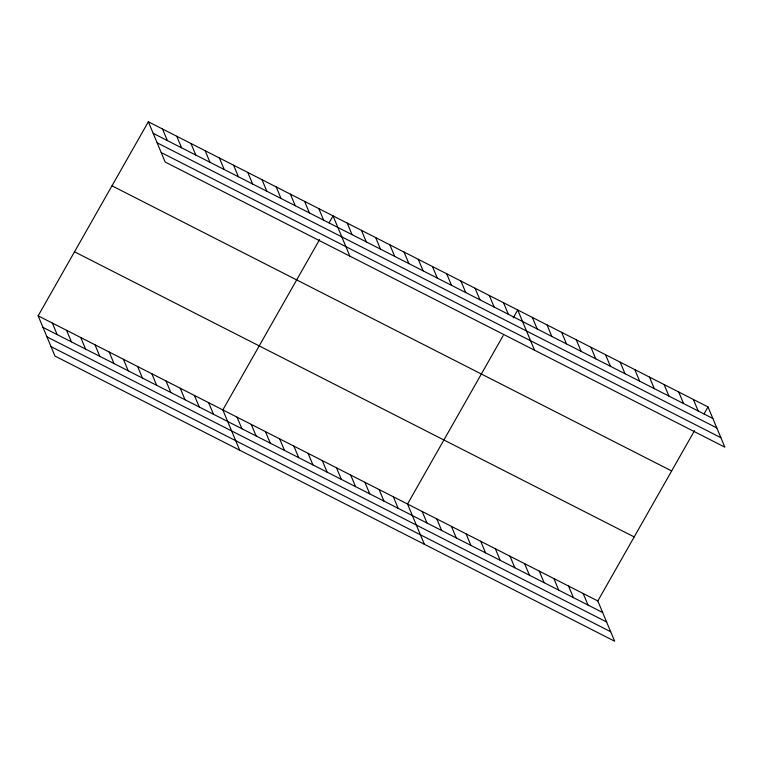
<?xml version="1.0" encoding="UTF-8"?>
<svg xmlns="http://www.w3.org/2000/svg" width="763" height="763" viewBox="0 0 763 763"><rect width="100%" height="100%" fill="white"/><g stroke="black" fill="none" stroke-linecap="round" stroke-linejoin="round"><path stroke-width="1.14" d="M38.15 315.834L597.82 600.958L614.654 641.216L54.984 356.083L38.15 315.834L148.346 121.784L708.016 406.917L724.85 447.166L165.18 162.042L148.346 121.784M319.611 239.525L222.844 409.922L239.677 450.18M329.12 222.777L333.03 215.881L349.874 256.13M503.179 335.586L407.537 504.019L424.371 544.267M513.251 317.856L517.724 309.969L534.558 350.227M597.82 600.958L694.588 430.561M704.096 413.813L708.016 406.917M153.172 133.334L712.842 418.458M157.13 142.805L716.8 427.929M161.212 152.562L720.892 437.695M111.98 185.819L671.65 470.952M74.516 251.8L634.187 536.923M42.976 327.375L602.646 612.508M46.944 336.855L606.614 621.979M51.026 346.612L610.696 631.735M693.376 399.459L698.202 410.999M678.736 392.001L683.562 403.541M664.096 384.542L668.932 396.092M649.466 377.084L654.292 388.634M634.826 369.626L639.652 381.176M620.185 362.177L625.021 373.717M605.545 354.719L610.381 366.259M590.915 347.26L595.741 358.801M576.275 339.802L581.101 351.342M561.635 332.344L566.47 343.884M547.004 324.885L551.83 336.426M532.364 317.427L537.19 328.977M503.513 302.73L508.349 314.28M489.312 295.5L494.138 307.041M475.101 288.261L479.937 299.802M460.9 281.022L465.726 292.563M583.18 593.509L588.015 605.049M446.689 273.783L451.515 285.324M568.549 586.051L573.375 597.591M432.478 266.545L437.313 278.085M553.909 578.592L558.735 590.133M418.277 259.306L423.103 270.855M539.269 571.134L544.095 582.674M404.066 252.067L408.901 263.616M524.629 563.676L529.465 575.216M389.864 244.828L394.69 256.378M509.999 556.217L514.825 567.767M375.654 237.589L380.479 249.139M495.359 548.759L500.185 560.309M361.443 230.359L366.278 241.9M480.719 541.301L485.554 552.851M347.241 223.12L352.067 234.661M466.079 533.842L470.914 545.392M318.829 208.642L323.655 220.183M451.448 526.394L456.274 537.934M304.618 201.403L309.444 212.944M436.808 518.935L441.634 530.476M290.407 194.164L295.243 205.714M422.168 511.477L427.003 523.017M276.206 186.925L281.032 198.475M261.995 179.686L266.831 191.236M393.326 496.78L398.152 508.32M247.794 172.448L252.62 183.997M379.116 489.541L383.951 501.091M233.583 165.218L238.409 176.758M364.914 482.302L369.74 493.852M219.382 157.979L224.208 169.52M350.703 475.063L355.529 486.613M205.171 150.74L209.997 162.281M336.502 467.833L341.328 479.374M190.96 143.501L195.795 155.042M322.291 460.594L327.117 472.135M176.758 136.262L181.584 147.803M308.08 453.356L312.916 464.896M162.548 129.023L167.374 140.573M293.879 446.117L298.705 457.657M279.668 438.878L284.494 450.418M265.467 431.639L270.293 443.179M251.256 424.4L256.082 435.95M237.045 417.161L241.881 428.711M208.633 402.692L213.459 414.233M194.431 395.453L199.257 406.994M180.221 388.214L185.047 399.755M166.01 380.975L170.845 392.516M151.808 373.736L156.634 385.277M137.598 366.498L142.423 378.047M123.396 359.259L128.222 370.808M109.185 352.02L114.011 363.57M94.974 344.781L99.81 356.331M80.773 337.551L85.599 349.092M66.562 330.312L71.398 341.853M52.361 323.073L57.187 334.614"/></g></svg>
